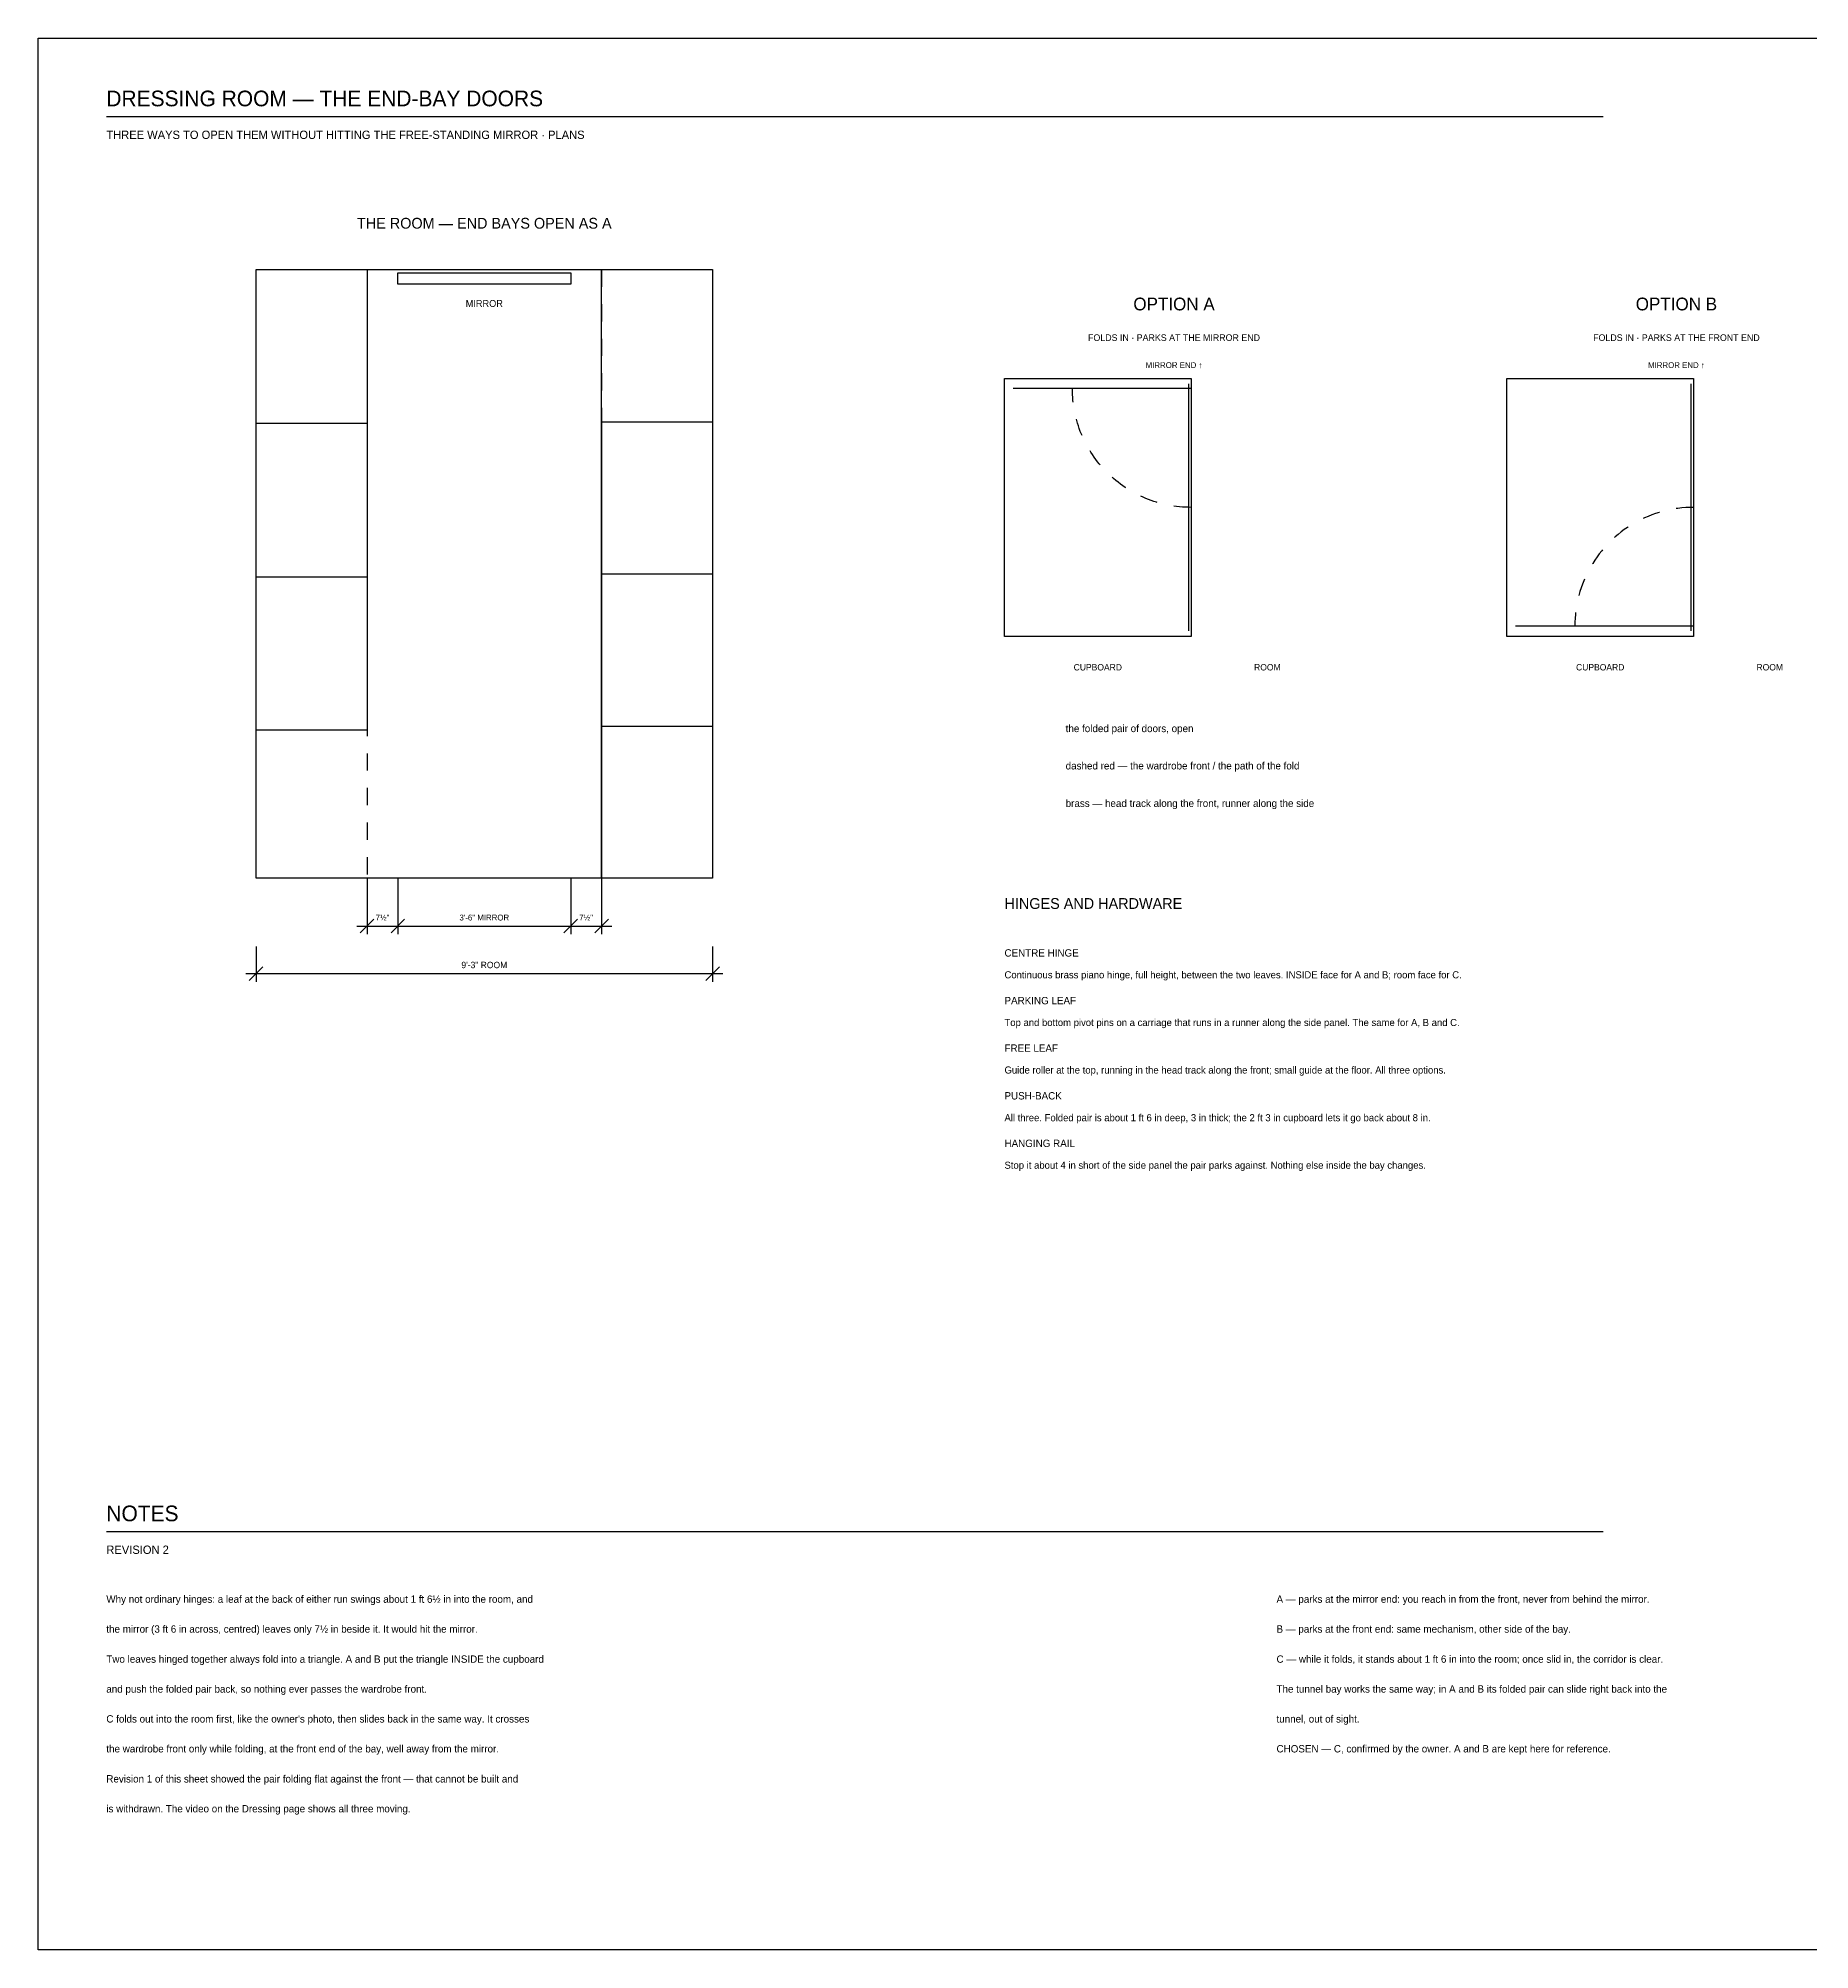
# Model space of a CAD drawing. Header units: inches. Extents: x 0.3 to 16.2, y 0.3 to 11.4.
# Drawn here: x 0.31 to 10.57, y 0.31 to 11.38 of the extents above; entities that cross this region are included whole.
import ezdxf
from ezdxf.enums import TextEntityAlignment as Align

# ---------------------------------------------------------------- set-up
doc = ezdxf.new("R2010")
doc.units = ezdxf.units.IN
doc.header["$LTSCALE"] = 0.009843
doc.header["$MEASUREMENT"] = 0
doc.linetypes.add('DASHED', pattern=[0.6, 0.5, -0.1])
for name, color, linetype in [('DIMENSIONS', 1, 'Continuous'), ('GEOMETRY', 7, 'Continuous'), ('TEXT', 7, 'Continuous')]:
    doc.layers.add(name, color=color, linetype=linetype)

msp = doc.modelspace()

# ---------------------------------------------------------------- linework, layer by layer
at = {"layer": 'DIMENSIONS'}
for p, q in [((2.218, 6.516), (2.218, 6.193)), ((2.396, 6.516), (2.396, 6.193)), ((3.396, 6.516), (3.396, 6.193)), ((3.574, 6.516), (3.574, 6.193)), ((2.159, 6.24), (3.633, 6.24)), ((2.178, 6.201), (2.257, 6.28)), ((2.357, 6.201), (2.435, 6.28)), ((3.357, 6.201), (3.435, 6.28)), ((3.535, 6.201), (3.614, 6.28)), ((1.575, 6.122), (1.575, 5.917)), ((4.217, 6.122), (4.217, 5.917)), ((1.535, 5.925), (1.614, 6.004)), ((4.178, 5.925), (4.257, 6.004)), ((1.516, 5.965), (4.276, 5.965))]:
    msp.add_line(p, q, dxfattribs=at)
at = {"layer": 'GEOMETRY'}
for p, q in [((0.709, 10.925), (9.37, 10.925)), ((6.986, 9.35), (5.956, 9.35)), ((6.97, 9.378), (6.97, 7.948)), ((9.877, 9.378), (9.877, 7.948)), ((1.575, 9.15), (2.218, 9.15)), ((2.218, 9.15), (2.218, 7.373)), ((3.574, 9.158), (4.217, 9.158)), ((3.574, 9.158), (3.574, 6.516)), ((1.575, 8.261), (2.218, 8.261)), ((3.574, 8.278), (4.217, 8.278)), ((9.893, 7.976), (8.863, 7.976)), ((3.574, 7.397), (4.217, 7.397)), ((0.709, 2.736), (9.37, 2.736))]:
    msp.add_line(p, q, dxfattribs=at)
at = {"layer": 'GEOMETRY', "linetype": 'DASHED'}
for p, q in [((2.218, 10.039), (2.218, 6.516)), ((3.574, 10.039), (3.574, 6.516)), ((6.986, 9.409), (6.986, 7.916)), ((9.893, 9.409), (9.893, 7.916))]:
    msp.add_line(p, q, dxfattribs=at)
at = {"layer": 'GEOMETRY'}
for points in [[(0.315, 11.378), (16.22, 11.378), (16.22, 0.315), (0.315, 0.315), (0.315, 11.378)], [(1.575, 10.039), (4.217, 10.039), (4.217, 6.516), (1.575, 6.516), (1.575, 10.039)], [(1.575, 10.039), (2.218, 10.039), (2.218, 7.373), (1.575, 7.373), (1.575, 10.039)], [(2.396, 10.021), (3.396, 10.021), (3.396, 9.955), (2.396, 9.955), (2.396, 10.021)], [(3.574, 10.039), (4.217, 10.039), (4.217, 6.516), (3.574, 6.516), (3.574, 10.039)], [(5.906, 9.409), (6.986, 9.409), (6.986, 7.916), (5.906, 7.916), (5.906, 9.409)], [(8.813, 9.409), (9.893, 9.409), (9.893, 7.916), (8.813, 7.916), (8.813, 9.409)]]:
    msp.add_lwpolyline(points, dxfattribs=at)
at = {"layer": 'GEOMETRY', "linetype": 'DASHED'}
for points, knots in [([(6.986, 8.663), (6.896, 8.663), (6.806, 8.68), (6.723, 8.715), (6.64, 8.75), (6.564, 8.8), (6.5, 8.864), (6.436, 8.928), (6.386, 9.003), (6.351, 9.087), (6.317, 9.17), (6.299, 9.259), (6.299, 9.35)], [0, 0, 0, 0, 1, 1, 1, 2, 2, 2, 3, 3, 3, 4, 4, 4, 4]), ([(9.893, 8.663), (9.772, 8.663), (9.654, 8.631), (9.549, 8.571), (9.445, 8.51), (9.358, 8.424), (9.298, 8.319), (9.238, 8.215), (9.206, 8.096), (9.206, 7.976)], [0, 0, 0, 0, 1, 1, 1, 2, 2, 2, 3, 3, 3, 3])]:
    msp.add_open_spline(points, degree=3, knots=knots, dxfattribs=at)

# ---------------------------------------------------------------- texts
at = {"layer": 'TEXT'}
for s, height, p in [('DRESSING ROOM — THE END-BAY DOORS', 0.09071, (0.709, 10.984)), ('THREE WAYS TO OPEN THEM WITHOUT HITTING THE FREE-STANDING MIRROR · PLANS', 0.04819, (0.709, 10.795)), ('the folded pair of doors, open', 0.04252, (6.26, 7.362)), ('dashed red — the wardrobe front / the path of the fold', 0.04252, (6.26, 7.146)), ('brass — head track along the front, runner along the side', 0.04252, (6.26, 6.929)), ('HINGES AND HARDWARE', 0.06236, (5.906, 6.339)), ('CENTRE HINGE', 0.04252, (5.906, 6.063)), ('Continuous brass piano hinge, full height, between the two leaves. INSIDE face for A and B; room face for C.', 0.041102, (5.906, 5.937)), ('PARKING LEAF', 0.04252, (5.906, 5.787)), ('Top and bottom pivot pins on a carriage that runs in a runner along the side panel. The same for A, B and C.', 0.041102, (5.906, 5.661)), ('FREE LEAF', 0.0425, (5.906, 5.512)), ('Guide roller at the top, running in the head track along the front; small guide at the floor. All three options.', 0.041102, (5.906, 5.386)), ('PUSH-BACK', 0.0425, (5.906, 5.236)), ('All three. Folded pair is about 1 ft 6 in deep, 3 in thick; the 2 ft 3 in cupboard lets it go back about 8 in.', 0.041102, (5.906, 5.11)), ('HANGING RAIL', 0.04252, (5.906, 4.961)), ('Stop it about 4 in short of the side panel the pair parks against. Nothing else inside the bay changes.', 0.041102, (5.906, 4.835)), ('NOTES', 0.0907, (0.709, 2.795)), ('REVISION 2', 0.0482, (0.709, 2.606)), ('Why not ordinary hinges: a leaf at the back of either run swings about 1 ft 6½ in into the room, and', 0.04252, (0.709, 2.323)), ('A — parks at the mirror end: you reach in from the front, never from behind the mirror.', 0.04252, (7.48, 2.323)), ('the mirror (3 ft 6 in across, centred) leaves only 7½ in beside it. It would hit the mirror.', 0.04252, (0.709, 2.15)), ('B — parks at the front end: same mechanism, other side of the bay.', 0.04252, (7.48, 2.15)), ('Two leaves hinged together always fold into a triangle. A and B put the triangle INSIDE the cupboard', 0.04252, (0.709, 1.976)), ('C — while it folds, it stands about 1 ft 6 in into the room; once slid in, the corridor is clear.', 0.04252, (7.48, 1.976)), ('and push the folded pair back, so nothing ever passes the wardrobe front.', 0.04252, (0.709, 1.803)), ('The tunnel bay works the same way; in A and B its folded pair can slide right back into the', 0.04252, (7.48, 1.803)), ("C folds out into the room first, like the owner's photo, then slides back in the same way. It crosses", 0.04252, (0.709, 1.63)), ('tunnel, out of sight.', 0.04252, (7.48, 1.63)), ('the wardrobe front only while folding, at the front end of the bay, well away from the mirror.', 0.04252, (0.709, 1.457)), ('CHOSEN — C, confirmed by the owner. A and B are kept here for reference.', 0.04252, (7.48, 1.457)), ('Revision 1 of this sheet showed the pair folding flat against the front — that cannot be built and', 0.04252, (0.709, 1.283)), ('is withdrawn. The video on the Dressing page shows all three moving.', 0.04252, (0.709, 1.11))]:
    msp.add_text(s, height=height, dxfattribs=at).set_placement(p)
for s, height, p in [('THE ROOM — END BAYS OPEN AS A', 0.06236, (2.896, 10.276)), ('MIRROR', 0.0397, (2.896, 9.823)), ('OPTION A', 0.0737, (6.887, 9.803)), ('OPTION B', 0.0737, (9.794, 9.803)), ('FOLDS IN · PARKS AT THE MIRROR END', 0.03827, (6.887, 9.626)), ('FOLDS IN · PARKS AT THE FRONT END', 0.03827, (9.794, 9.626)), ('MIRROR END ↑', 0.03402, (6.887, 9.469)), ('MIRROR END ↑', 0.03402, (9.794, 9.469)), ('CUPBOARD', 0.0369, (6.446, 7.719)), ('ROOM', 0.0369, (7.427, 7.719)), ('CUPBOARD', 0.0369, (9.353, 7.719)), ('ROOM', 0.0369, (10.334, 7.719)), ('3\'-6" MIRROR', 0.03402, (2.896, 6.272)), ('7½"', 0.034, (2.307, 6.272)), ('7½"', 0.034, (3.485, 6.272)), ('9\'-3" ROOM', 0.0369, (2.896, 5.996))]:
    msp.add_text(s, height=height, dxfattribs=at).set_placement(p, align=Align.CENTER)

doc.saveas('drawing.dxf')
